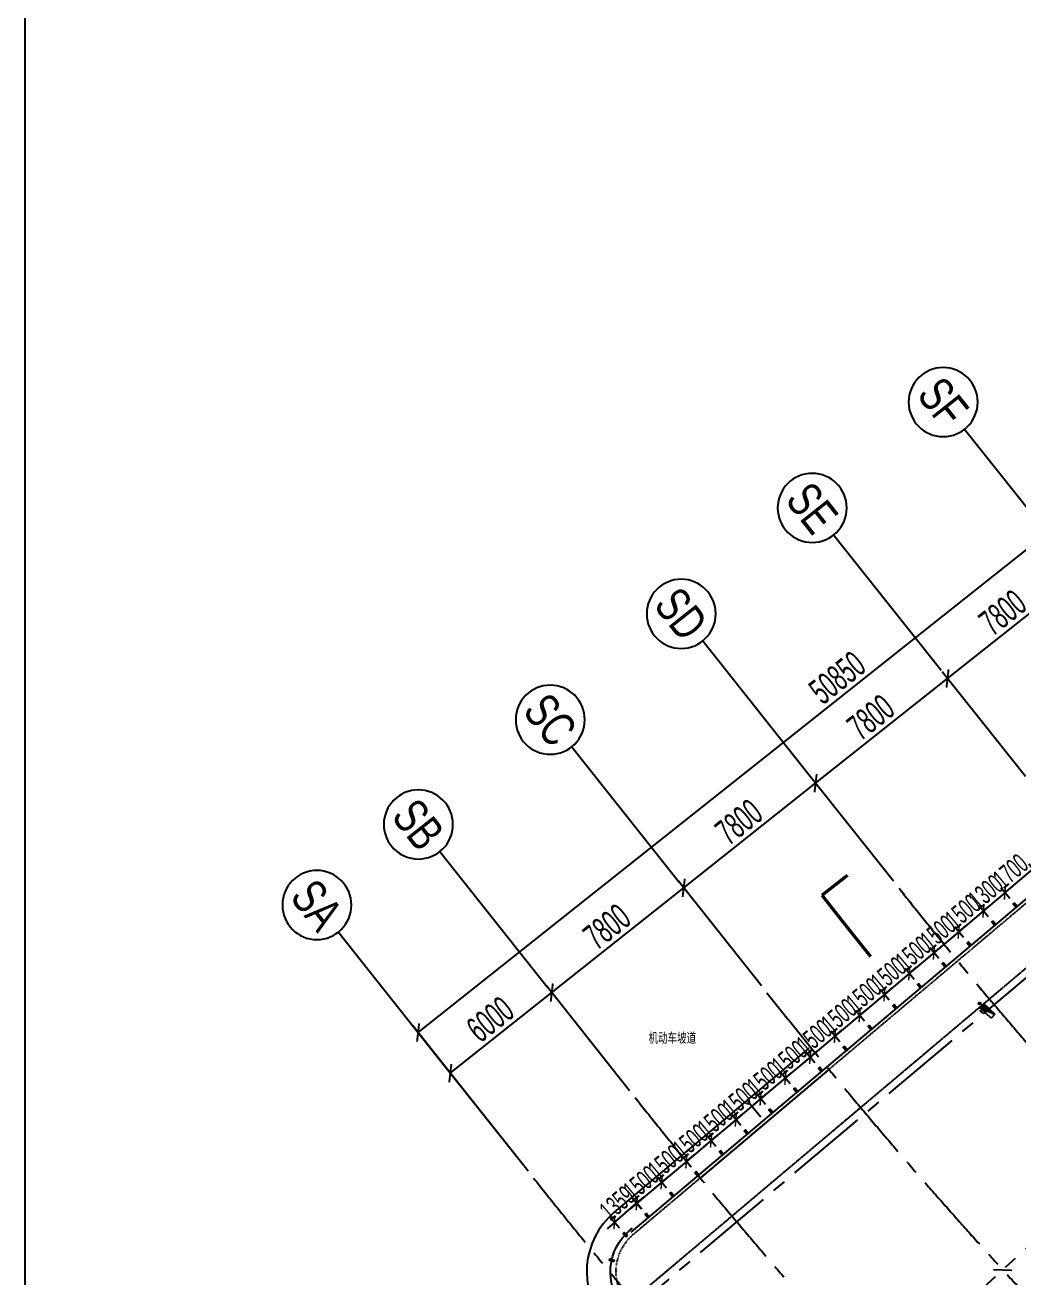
# Model space of a CAD drawing. Extents: x -668578 to 2331563, y -1202445 to 1620273.
# Drawn here: x 95563 to 141596, y 125194 to 183210 of the extents above; entities that cross this region are included whole.
import ezdxf
from ezdxf.enums import TextEntityAlignment as Align

# ---------------------------------------------------------------- set-up
doc = ezdxf.new("R2010")
doc.units = 0
for name, pattern in [('CENTER2', [28.575, 19.05, -3.175, 3.175, -3.175]), ('DASH', [0.35, 0.25, -0.1]), ('DOT2', [0.125, 0, -0.125])]:
    doc.linetypes.add(name, pattern=pattern)
doc.layers.get('0').update_dxf_attribs({"color": 8})
doc.layers.get('Defpoints').update_dxf_attribs({"color": 8})
for name, color, linetype in [('#标注', 8, 'Continuous'), ('#轴线', 8, 'CENTER2'), ('A-AL', 8, 'Continuous'), ('A-DIMS-200', 8, 'Continuous'), ('A-FLOR-OTLN', 8, 'DOT2'), ('A-GLASS', 8, 'Continuous'), ('A-HATH', 8, 'Continuous'), ('A-WIND-FRAM', 8, 'Continuous'), ('C-SHET-SHBD', 8, 'Continuous'), ('dim', 8, 'Continuous'), ('DIM_SYMB', 8, 'Continuous'), ('外轮廓', 8, 'Continuous'), ('建-文字', 8, 'Continuous'), ('建-消防-安全疏散', 8, 'Continuous'), ('水-消防-消火栓', 8, 'Continuous'), ('水-消防-消火栓-标识', 8, 'Continuous')]:
    doc.layers.add(name, color=color, linetype=linetype)
doc.layers.add('Def point', color=8, linetype='Continuous', plot=False)
doc.styles.add('JHZX', font='jrs.shx', dxfattribs={"width": 0.6, "bigfont": 'jhz.shx'})
doc.styles.add('XD2008', font='xd-hzs.shx', dxfattribs={"width": 0.7, "bigfont": 'xd-hztxt.shx'})
doc.dimstyles.new('JZBZ-300', dxfattribs={"dimscale": 300, "dimtxt": 3, "dimasz": 1.5, "dimexe": 1, "dimexo": 1, "dimgap": 0.5, "dimtad": 1, "dimdec": 0, "dimdsep": 46, "dimtxsty": 'JHZX', "dimblk1": 'ARCHTICK', "dimblk2": 'ARCHTICK', "dimsah": 1, "dimcen": 0, "dimclrd": 1, "dimclre": 1, "dimclrt": 2, "dimazin": 2, "dimtfac": 1, "dimtdec": 0, "dimtix": 1, "dimtmove": 0, "dimatfit": 3, "dimfxl": 0, "dimtolj": 1, "dimlwd": -1, "dimlwe": -1, "dimarcsym": 0})
doc.dimstyles.new('JZBZ-400', dxfattribs={"dimscale": 400, "dimtxt": 3, "dimasz": 1.5, "dimexe": 1, "dimexo": 1, "dimgap": 0.5, "dimtad": 1, "dimdec": 0, "dimdsep": 46, "dimtxsty": 'JHZX', "dimblk1": 'ARCHTICK', "dimblk2": 'ARCHTICK', "dimsah": 1, "dimcen": 0, "dimclrd": 1, "dimclre": 1, "dimclrt": 2, "dimazin": 2, "dimtfac": 1, "dimtdec": 0, "dimtix": 1, "dimtmove": 0, "dimatfit": 3, "dimfxl": 0, "dimtolj": 1, "dimlwd": -1, "dimlwe": -1, "dimarcsym": 0})

# ---------------------------------------------------------------- blocks, each defined once
blk = doc.blocks.new('_ARCHTICK')
at = {"color": 0, "linetype": 'ByBlock', "const_width": 0.15}
blk.add_lwpolyline([(-0.5, -0.5), (0.5, 0.5)], dxfattribs=at)
blk = doc.blocks.new('*D2967')
at = {"layer": '#标注', "ltscale": 300, "transparency": 16777216}
for p, q in [((-10182, 12646), (29648, 44259)), ((34745, 37836), (29399, 44572)), ((-5084, 6223), (-10430, 12960))]:
    blk.add_line(p, q, dxfattribs=at)
at = {"layer": 'Defpoints', "color": 0, "ltscale": 300, "transparency": 16777216}
for p in [(29648, 44259), (34994, 37523), (-4835, 5910)]:
    blk.add_point(p, dxfattribs=at)
at = {"layer": '#标注', "ltscale": 300, "transparency": 16777216, "xscale": 600, "yscale": 600, "zscale": 600}
for p, rotation in [((29648, 44259), 38.4388923763239), ((-10182, 12646), 218.4388923763239)]:
    blk.add_blockref('_ARCHTICK', p, dxfattribs=dict(at, rotation=rotation))
at = {"layer": '#标注', "ltscale": 300, "transparency": 16777216, "insert": (9236, 29079), "char_height": 1200, "attachment_point": 5, "rotation": 38.43889, "style": 'JHZX'}
blk.add_mtext('\\A1;50850', dxfattribs=at)
blk = doc.blocks.new('*D2968')
at = {"layer": '#标注', "ltscale": 300, "transparency": 16777216}
for p, q in [((-384, 9954), (-4239, 14810)), ((-8690, 10766), (-3990, 14497)), ((-5084, 6223), (-8938, 11080))]:
    blk.add_line(p, q, dxfattribs=at)
at = {"layer": 'Defpoints', "color": 0, "ltscale": 300, "transparency": 16777216}
for p in [(-3990, 14497), (-136, 9640), (-4835, 5910)]:
    blk.add_point(p, dxfattribs=at)
at = {"layer": '#标注', "ltscale": 300, "transparency": 16777216, "xscale": 600, "yscale": 600, "zscale": 600}
for p, rotation in [((-3990, 14497), 38.43889237632348), ((-8690, 10766), 218.4388923763235)]:
    blk.add_blockref('_ARCHTICK', p, dxfattribs=dict(at, rotation=rotation))
at = {"layer": '#标注', "ltscale": 300, "transparency": 16777216, "insert": (-6837, 13258), "char_height": 1200, "attachment_point": 5, "rotation": 38.43889, "style": 'JHZX'}
blk.add_mtext('\\A1;6000', dxfattribs=at)
blk = doc.blocks.new('*D2969')
at = {"layer": '#标注', "ltscale": 300, "transparency": 16777216}
for p, q in [((-3990, 14497), (2119, 19346)), ((5725, 14803), (1871, 19659)), ((-384, 9954), (-4239, 14810))]:
    blk.add_line(p, q, dxfattribs=at)
at = {"layer": 'Defpoints', "color": 0, "ltscale": 300, "transparency": 16777216}
for p in [(2119, 19346), (5974, 14489), (-136, 9640)]:
    blk.add_point(p, dxfattribs=at)
at = {"layer": '#标注', "ltscale": 300, "transparency": 16777216, "xscale": 600, "yscale": 600, "zscale": 600}
for p, rotation in [((2119, 19346), 38.43889237632329), ((-3990, 14497), 218.4388923763233)]:
    blk.add_blockref('_ARCHTICK', p, dxfattribs=dict(at, rotation=rotation))
at = {"layer": '#标注', "ltscale": 300, "transparency": 16777216, "insert": (-1433, 17548), "char_height": 1200, "attachment_point": 5, "rotation": 38.43889, "style": 'JHZX'}
blk.add_mtext('\\A1;7800', dxfattribs=at)
blk = doc.blocks.new('*D2970')
at = {"layer": '#标注', "ltscale": 300, "transparency": 16777216}
for p, q in [((11835, 19652), (7980, 24508)), ((2119, 19346), (8229, 24195)), ((5725, 14803), (1871, 19659))]:
    blk.add_line(p, q, dxfattribs=at)
at = {"layer": 'Defpoints', "color": 0, "ltscale": 300, "transparency": 16777216}
for p in [(8229, 24195), (12083, 19338), (5974, 14489)]:
    blk.add_point(p, dxfattribs=at)
at = {"layer": '#标注', "ltscale": 300, "transparency": 16777216, "xscale": 600, "yscale": 600, "zscale": 600}
for p, rotation in [((8229, 24195), 38.43889237632435), ((2119, 19346), 218.4388923763243)]:
    blk.add_blockref('_ARCHTICK', p, dxfattribs=dict(at, rotation=rotation))
at = {"layer": '#标注', "ltscale": 300, "transparency": 16777216, "insert": (4677, 22397), "char_height": 1200, "attachment_point": 5, "rotation": 38.43889, "style": 'JHZX'}
blk.add_mtext('\\A1;7800', dxfattribs=at)
blk = doc.blocks.new('*D2971')
at = {"layer": '#标注', "ltscale": 300, "transparency": 16777216}
for p, q in [((8229, 24195), (14338, 29044)), ((17944, 24501), (14090, 29357)), ((11835, 19652), (7980, 24508))]:
    blk.add_line(p, q, dxfattribs=at)
at = {"layer": 'Defpoints', "color": 0, "ltscale": 300, "transparency": 16777216}
for p in [(14338, 29044), (18193, 24188), (12083, 19338)]:
    blk.add_point(p, dxfattribs=at)
at = {"layer": '#标注', "ltscale": 300, "transparency": 16777216, "xscale": 600, "yscale": 600, "zscale": 600}
for p, rotation in [((14338, 29044), 38.43889237632325), ((8229, 24195), 218.4388923763233)]:
    blk.add_blockref('_ARCHTICK', p, dxfattribs=dict(at, rotation=rotation))
at = {"layer": '#标注', "ltscale": 300, "transparency": 16777216, "insert": (10786, 27246), "char_height": 1200, "attachment_point": 5, "rotation": 38.43889, "style": 'JHZX'}
blk.add_mtext('\\A1;7800', dxfattribs=at)
blk = doc.blocks.new('*D2972')
at = {"layer": '#标注', "ltscale": 300, "transparency": 16777216}
for p, q in [((14338, 29044), (20448, 33893)), ((24054, 29350), (20199, 34206)), ((17944, 24501), (14090, 29357))]:
    blk.add_line(p, q, dxfattribs=at)
at = {"layer": 'Defpoints', "color": 0, "ltscale": 300, "transparency": 16777216}
for p in [(20448, 33893), (24302, 29037), (18193, 24188)]:
    blk.add_point(p, dxfattribs=at)
at = {"layer": '#标注', "ltscale": 300, "transparency": 16777216, "xscale": 600, "yscale": 600, "zscale": 600}
for p, rotation in [((20448, 33893), 38.43889237632541), ((14338, 29044), 218.4388923763254)]:
    blk.add_blockref('_ARCHTICK', p, dxfattribs=dict(at, rotation=rotation))
at = {"layer": '#标注', "ltscale": 300, "transparency": 16777216, "insert": (16896, 32095), "char_height": 1200, "attachment_point": 5, "rotation": 38.43889, "style": 'JHZX'}
blk.add_mtext('\\A1;7800', dxfattribs=at)
blk = doc.blocks.new('*U2976')
at = {"linetype": 'ByBlock'}
blk.add_line((20, 0), (0, 0), dxfattribs=at)
blk.add_circle((24, 0), 4, dxfattribs=at)
at = {"color": 253, "linetype": 'ByBlock', "style": 'JHZX', "width": 0.75}
blk.add_attdef('AXES', text='', height=4, dxfattribs=at).set_placement((24, 0), align=Align.MIDDLE_CENTER)
blk = doc.blocks.new('*D2500')
at = {"layer": '#标注', "color": 1, "ltscale": 300, "transparency": 16777216}
for p, q in [((140946, 143026), (141290, 143316)), ((140946, 143026), (139952, 142188)), ((141171, 142759), (140753, 143255)), ((139952, 142188), (139608, 141898)), ((140177, 141921), (139759, 142417))]:
    blk.add_line(p, q, dxfattribs=at)
at = {"layer": 'Defpoints', "color": 0, "ltscale": 300, "transparency": 16777216}
for p in [(139952, 142188), (141364, 142530), (140370, 141692)]:
    blk.add_point(p, dxfattribs=at)
at = {"layer": '#标注', "color": 1, "ltscale": 300, "transparency": 16777216, "xscale": 450, "yscale": 450, "zscale": 450}
for p, rotation in [((140946, 143026), 220.1343679976501), ((139952, 142188), 40.13436799765012)]:
    blk.add_blockref('_ARCHTICK', p, dxfattribs=dict(at, rotation=rotation))
at = {"layer": '#标注', "color": 2, "ltscale": 300, "transparency": 16777216, "insert": (140063, 143066), "char_height": 900, "attachment_point": 5, "rotation": 40.13437, "style": 'JHZX'}
blk.add_mtext('\\A1;1300', dxfattribs=at)
blk = doc.blocks.new('*D2501')
at = {"layer": '#标注', "color": 1, "ltscale": 300, "transparency": 16777216}
for p, q in [((139952, 142188), (138805, 141221)), ((140177, 141921), (139759, 142417)), ((139952, 142188), (140296, 142478)), ((138805, 141221), (138461, 140931)), ((139030, 140954), (138612, 141450))]:
    blk.add_line(p, q, dxfattribs=at)
at = {"layer": 'Defpoints', "color": 0, "ltscale": 300, "transparency": 16777216}
for p in [(140370, 141692), (138805, 141221), (139224, 140725)]:
    blk.add_point(p, dxfattribs=at)
at = {"layer": '#标注', "color": 1, "ltscale": 300, "transparency": 16777216, "xscale": 450, "yscale": 450, "zscale": 450}
for p, rotation in [((139952, 142188), 220.1338192815086), ((138805, 141221), 40.13381928150861)]:
    blk.add_blockref('_ARCHTICK', p, dxfattribs=dict(at, rotation=rotation))
at = {"layer": '#标注', "color": 2, "ltscale": 300, "transparency": 16777216, "insert": (138992, 142163), "char_height": 900, "attachment_point": 5, "rotation": 40.13382, "style": 'JHZX'}
blk.add_mtext('\\A1;1500', dxfattribs=at)
blk = doc.blocks.new('*D2502')
at = {"layer": '#标注', "color": 1, "ltscale": 300, "transparency": 16777216}
for p, q in [((138805, 141221), (137659, 140254)), ((139030, 140954), (138612, 141450)), ((138805, 141221), (139150, 141511)), ((137883, 139988), (137465, 140483)), ((137659, 140254), (137315, 139964))]:
    blk.add_line(p, q, dxfattribs=at)
at = {"layer": 'Defpoints', "color": 0, "ltscale": 300, "transparency": 16777216}
for p in [(139224, 140725), (137659, 140254), (138077, 139758)]:
    blk.add_point(p, dxfattribs=at)
at = {"layer": '#标注', "color": 1, "ltscale": 300, "transparency": 16777216, "xscale": 450, "yscale": 450, "zscale": 450}
for p, rotation in [((138805, 141221), 220.133819279939), ((137659, 140254), 40.13381927993895)]:
    blk.add_blockref('_ARCHTICK', p, dxfattribs=dict(at, rotation=rotation))
at = {"layer": '#标注', "color": 2, "ltscale": 300, "transparency": 16777216, "insert": (137845, 141196), "char_height": 900, "attachment_point": 5, "rotation": 40.13382, "style": 'JHZX'}
blk.add_mtext('\\A1;1500', dxfattribs=at)
blk = doc.blocks.new('*D2503')
at = {"layer": '#标注', "color": 1, "ltscale": 300, "transparency": 16777216}
for p, q in [((137883, 139988), (137465, 140483)), ((137659, 140254), (138003, 140544)), ((137659, 140254), (136512, 139287)), ((136512, 139287), (136168, 138997)), ((136737, 139021), (136318, 139517))]:
    blk.add_line(p, q, dxfattribs=at)
at = {"layer": 'Defpoints', "color": 0, "ltscale": 300, "transparency": 16777216}
for p in [(136512, 139287), (138077, 139758), (136930, 138791)]:
    blk.add_point(p, dxfattribs=at)
at = {"layer": '#标注', "color": 1, "ltscale": 300, "transparency": 16777216, "xscale": 450, "yscale": 450, "zscale": 450}
for p, rotation in [((137659, 140254), 220.1338192815096), ((136512, 139287), 40.13381928150958)]:
    blk.add_blockref('_ARCHTICK', p, dxfattribs=dict(at, rotation=rotation))
at = {"layer": '#标注', "color": 2, "ltscale": 300, "transparency": 16777216, "insert": (136699, 140229), "char_height": 900, "attachment_point": 5, "rotation": 40.13382, "style": 'JHZX'}
blk.add_mtext('\\A1;1500', dxfattribs=at)
blk = doc.blocks.new('*D2504')
at = {"layer": '#标注', "color": 1, "ltscale": 300, "transparency": 16777216}
for p, q in [((136512, 139287), (135365, 138320)), ((136737, 139021), (136318, 139517)), ((136512, 139287), (136856, 139577)), ((135365, 138320), (135021, 138030)), ((135590, 138054), (135172, 138550))]:
    blk.add_line(p, q, dxfattribs=at)
at = {"layer": 'Defpoints', "color": 0, "ltscale": 300, "transparency": 16777216}
for p in [(136930, 138791), (135365, 138320), (135783, 137824)]:
    blk.add_point(p, dxfattribs=at)
at = {"layer": '#标注', "color": 1, "ltscale": 300, "transparency": 16777216, "xscale": 450, "yscale": 450, "zscale": 450}
for p, rotation in [((136512, 139287), 220.1338192815092), ((135365, 138320), 40.13381928150918)]:
    blk.add_blockref('_ARCHTICK', p, dxfattribs=dict(at, rotation=rotation))
at = {"layer": '#标注', "color": 2, "ltscale": 300, "transparency": 16777216, "insert": (135552, 139263), "char_height": 900, "attachment_point": 5, "rotation": 40.13382, "style": 'JHZX'}
blk.add_mtext('\\A1;1500', dxfattribs=at)
blk = doc.blocks.new('*D2505')
at = {"layer": '#标注', "color": 1, "ltscale": 300, "transparency": 16777216}
for p, q in [((135365, 138320), (134218, 137354)), ((135590, 138054), (135172, 138550)), ((135365, 138320), (135709, 138610)), ((134443, 137087), (134025, 137583)), ((134218, 137354), (133874, 137063))]:
    blk.add_line(p, q, dxfattribs=at)
at = {"layer": 'Defpoints', "color": 0, "ltscale": 300, "transparency": 16777216}
for p in [(135783, 137824), (134218, 137354), (134636, 136858)]:
    blk.add_point(p, dxfattribs=at)
at = {"layer": '#标注', "color": 1, "ltscale": 300, "transparency": 16777216, "xscale": 450, "yscale": 450, "zscale": 450}
for p, rotation in [((135365, 138320), 220.1338192798222), ((134218, 137354), 40.13381927982221)]:
    blk.add_blockref('_ARCHTICK', p, dxfattribs=dict(at, rotation=rotation))
at = {"layer": '#标注', "color": 2, "ltscale": 300, "transparency": 16777216, "insert": (134405, 138296), "char_height": 900, "attachment_point": 5, "rotation": 40.13382, "style": 'JHZX'}
blk.add_mtext('\\A1;1500', dxfattribs=at)
blk = doc.blocks.new('*D2506')
at = {"layer": '#标注', "color": 1, "ltscale": 300, "transparency": 16777216}
for p, q in [((134443, 137087), (134025, 137583)), ((134218, 137354), (134562, 137644)), ((134218, 137354), (133071, 136387)), ((133071, 136387), (132727, 136097)), ((133296, 136120), (132878, 136616))]:
    blk.add_line(p, q, dxfattribs=at)
at = {"layer": 'Defpoints', "color": 0, "ltscale": 300, "transparency": 16777216}
for p in [(133071, 136387), (134636, 136858), (133490, 135891)]:
    blk.add_point(p, dxfattribs=at)
at = {"layer": '#标注', "color": 1, "ltscale": 300, "transparency": 16777216, "xscale": 450, "yscale": 450, "zscale": 450}
for p, rotation in [((134218, 137354), 220.1338192815092), ((133071, 136387), 40.13381928150918)]:
    blk.add_blockref('_ARCHTICK', p, dxfattribs=dict(at, rotation=rotation))
at = {"layer": '#标注', "color": 2, "ltscale": 300, "transparency": 16777216, "insert": (133258, 137329), "char_height": 900, "attachment_point": 5, "rotation": 40.13382, "style": 'JHZX'}
blk.add_mtext('\\A1;1500', dxfattribs=at)
blk = doc.blocks.new('*D2507')
at = {"layer": '#标注', "color": 1, "ltscale": 300, "transparency": 16777216}
for p, q in [((133071, 136387), (131925, 135420)), ((133296, 136120), (132878, 136616)), ((133071, 136387), (133415, 136677)), ((131925, 135420), (131581, 135130)), ((132149, 135153), (131731, 135649))]:
    blk.add_line(p, q, dxfattribs=at)
at = {"layer": 'Defpoints', "color": 0, "ltscale": 300, "transparency": 16777216}
for p in [(133490, 135891), (131925, 135420), (132343, 134924)]:
    blk.add_point(p, dxfattribs=at)
at = {"layer": '#标注', "color": 1, "ltscale": 300, "transparency": 16777216, "xscale": 450, "yscale": 450, "zscale": 450}
for p, rotation in [((133071, 136387), 220.1338192815089), ((131925, 135420), 40.13381928150892)]:
    blk.add_blockref('_ARCHTICK', p, dxfattribs=dict(at, rotation=rotation))
at = {"layer": '#标注', "color": 2, "ltscale": 300, "transparency": 16777216, "insert": (132111, 136362), "char_height": 900, "attachment_point": 5, "rotation": 40.13382, "style": 'JHZX'}
blk.add_mtext('\\A1;1500', dxfattribs=at)
blk = doc.blocks.new('*D2508')
at = {"layer": '#标注', "color": 1, "ltscale": 300, "transparency": 16777216}
for p, q in [((131925, 135420), (130778, 134453)), ((132149, 135153), (131731, 135649)), ((131925, 135420), (132269, 135710)), ((131003, 134186), (130584, 134682)), ((130778, 134453), (130434, 134163))]:
    blk.add_line(p, q, dxfattribs=at)
at = {"layer": 'Defpoints', "color": 0, "ltscale": 300, "transparency": 16777216}
for p in [(132343, 134924), (130778, 134453), (131196, 133957)]:
    blk.add_point(p, dxfattribs=at)
at = {"layer": '#标注', "color": 1, "ltscale": 300, "transparency": 16777216, "xscale": 450, "yscale": 450, "zscale": 450}
for p, rotation in [((131925, 135420), 220.1338192798233), ((130778, 134453), 40.13381927982333)]:
    blk.add_blockref('_ARCHTICK', p, dxfattribs=dict(at, rotation=rotation))
at = {"layer": '#标注', "color": 2, "ltscale": 300, "transparency": 16777216, "insert": (130964, 135395), "char_height": 900, "attachment_point": 5, "rotation": 40.13382, "style": 'JHZX'}
blk.add_mtext('\\A1;1500', dxfattribs=at)
blk = doc.blocks.new('*D2509')
at = {"layer": '#标注', "color": 1, "ltscale": 300, "transparency": 16777216}
for p, q in [((131003, 134186), (130584, 134682)), ((130778, 134453), (131122, 134743)), ((130778, 134453), (129631, 133486)), ((129631, 133486), (129287, 133196)), ((129856, 133220), (129438, 133715))]:
    blk.add_line(p, q, dxfattribs=at)
at = {"layer": 'Defpoints', "color": 0, "ltscale": 300, "transparency": 16777216}
for p in [(129631, 133486), (131196, 133957), (130049, 132990)]:
    blk.add_point(p, dxfattribs=at)
at = {"layer": '#标注', "color": 1, "ltscale": 300, "transparency": 16777216, "xscale": 450, "yscale": 450, "zscale": 450}
for p, rotation in [((130778, 134453), 220.1338192815056), ((129631, 133486), 40.13381928150566)]:
    blk.add_blockref('_ARCHTICK', p, dxfattribs=dict(at, rotation=rotation))
at = {"layer": '#标注', "color": 2, "ltscale": 300, "transparency": 16777216, "insert": (129818, 134428), "char_height": 900, "attachment_point": 5, "rotation": 40.13382, "style": 'JHZX'}
blk.add_mtext('\\A1;1500', dxfattribs=at)
blk = doc.blocks.new('*D2510')
at = {"layer": '#标注', "color": 1, "ltscale": 300, "transparency": 16777216}
for p, q in [((129631, 133486), (128484, 132519)), ((129856, 133220), (129438, 133715)), ((129631, 133486), (129975, 133776)), ((128484, 132519), (128140, 132229)), ((128709, 132253), (128291, 132749))]:
    blk.add_line(p, q, dxfattribs=at)
at = {"layer": 'Defpoints', "color": 0, "ltscale": 300, "transparency": 16777216}
for p in [(130049, 132990), (128484, 132519), (128902, 132023)]:
    blk.add_point(p, dxfattribs=at)
at = {"layer": '#标注', "color": 1, "ltscale": 300, "transparency": 16777216, "xscale": 450, "yscale": 450, "zscale": 450}
for p, rotation in [((129631, 133486), 220.1338192815058), ((128484, 132519), 40.13381928150582)]:
    blk.add_blockref('_ARCHTICK', p, dxfattribs=dict(at, rotation=rotation))
at = {"layer": '#标注', "color": 2, "ltscale": 300, "transparency": 16777216, "insert": (128671, 133461), "char_height": 900, "attachment_point": 5, "rotation": 40.13382, "style": 'JHZX'}
blk.add_mtext('\\A1;1500', dxfattribs=at)
blk = doc.blocks.new('*D2511')
at = {"layer": '#标注', "color": 1, "ltscale": 300, "transparency": 16777216}
for p, q in [((128484, 132519), (127337, 131552)), ((128709, 132253), (128291, 132749)), ((128484, 132519), (128828, 132809)), ((127562, 131286), (127144, 131782)), ((127337, 131552), (126993, 131262))]:
    blk.add_line(p, q, dxfattribs=at)
at = {"layer": 'Defpoints', "color": 0, "ltscale": 300, "transparency": 16777216}
for p in [(128902, 132023), (127337, 131552), (127755, 131056)]:
    blk.add_point(p, dxfattribs=at)
at = {"layer": '#标注', "color": 1, "ltscale": 300, "transparency": 16777216, "xscale": 450, "yscale": 450, "zscale": 450}
for p, rotation in [((128484, 132519), 220.1338192803635), ((127337, 131552), 40.13381928036346)]:
    blk.add_blockref('_ARCHTICK', p, dxfattribs=dict(at, rotation=rotation))
at = {"layer": '#标注', "color": 2, "ltscale": 300, "transparency": 16777216, "insert": (127524, 132495), "char_height": 900, "attachment_point": 5, "rotation": 40.13382, "style": 'JHZX'}
blk.add_mtext('\\A1;1500', dxfattribs=at)
blk = doc.blocks.new('*D2512')
at = {"layer": '#标注', "color": 1, "ltscale": 300, "transparency": 16777216}
for p, q in [((127562, 131286), (127144, 131782)), ((127337, 131552), (127681, 131842)), ((127337, 131552), (126191, 130585)), ((126191, 130585), (125847, 130295)), ((126415, 130319), (125997, 130815))]:
    blk.add_line(p, q, dxfattribs=at)
at = {"layer": 'Defpoints', "color": 0, "ltscale": 300, "transparency": 16777216}
for p in [(126191, 130585), (127755, 131056), (126609, 130090)]:
    blk.add_point(p, dxfattribs=at)
at = {"layer": '#标注', "color": 1, "ltscale": 300, "transparency": 16777216, "xscale": 450, "yscale": 450, "zscale": 450}
for p, rotation in [((127337, 131552), 220.1338192815056), ((126191, 130585), 40.13381928150566)]:
    blk.add_blockref('_ARCHTICK', p, dxfattribs=dict(at, rotation=rotation))
at = {"layer": '#标注', "color": 2, "ltscale": 300, "transparency": 16777216, "insert": (126377, 131528), "char_height": 900, "attachment_point": 5, "rotation": 40.13382, "style": 'JHZX'}
blk.add_mtext('\\A1;1500', dxfattribs=at)
blk = doc.blocks.new('*D2513')
at = {"layer": '#标注', "color": 1, "ltscale": 300, "transparency": 16777216}
for p, q in [((126191, 130585), (125044, 129619)), ((126415, 130319), (125997, 130815)), ((126191, 130585), (126535, 130876)), ((125044, 129619), (124700, 129329)), ((125268, 129352), (124850, 129848))]:
    blk.add_line(p, q, dxfattribs=at)
at = {"layer": 'Defpoints', "color": 0, "ltscale": 300, "transparency": 16777216}
for p in [(126609, 130090), (125044, 129619), (125462, 129123)]:
    blk.add_point(p, dxfattribs=at)
at = {"layer": '#标注', "color": 1, "ltscale": 300, "transparency": 16777216, "xscale": 450, "yscale": 450, "zscale": 450}
for p, rotation in [((126191, 130585), 220.1338192809729), ((125044, 129619), 40.13381928097291)]:
    blk.add_blockref('_ARCHTICK', p, dxfattribs=dict(at, rotation=rotation))
at = {"layer": '#标注', "color": 2, "ltscale": 300, "transparency": 16777216, "insert": (125230, 130561), "char_height": 900, "attachment_point": 5, "rotation": 40.13382, "style": 'JHZX'}
blk.add_mtext('\\A1;1500', dxfattribs=at)
blk = doc.blocks.new('*D2514')
at = {"layer": '#标注', "color": 1, "ltscale": 300, "transparency": 16777216}
for p, q in [((125044, 129619), (123897, 128652)), ((125268, 129352), (124850, 129848)), ((125044, 129619), (125388, 129909)), ((124122, 128385), (123704, 128881)), ((123897, 128652), (123553, 128362))]:
    blk.add_line(p, q, dxfattribs=at)
at = {"layer": 'Defpoints', "color": 0, "ltscale": 300, "transparency": 16777216}
for p in [(125462, 129123), (123897, 128652), (124315, 128156)]:
    blk.add_point(p, dxfattribs=at)
at = {"layer": '#标注', "color": 1, "ltscale": 300, "transparency": 16777216, "xscale": 450, "yscale": 450, "zscale": 450}
for p, rotation in [((125044, 129619), 220.1338192822005), ((123897, 128652), 40.13381928220055)]:
    blk.add_blockref('_ARCHTICK', p, dxfattribs=dict(at, rotation=rotation))
at = {"layer": '#标注', "color": 2, "ltscale": 300, "transparency": 16777216, "insert": (124084, 129594), "char_height": 900, "attachment_point": 5, "rotation": 40.13382, "style": 'JHZX'}
blk.add_mtext('\\A1;1500', dxfattribs=at)
blk = doc.blocks.new('*D2515')
at = {"layer": '#标注', "color": 1, "ltscale": 300, "transparency": 16777216}
for p, q in [((124119, 128383), (123693, 128876)), ((123889, 128649), (124230, 128943)), ((122861, 127760), (123889, 128649)), ((122861, 127760), (122520, 127466)), ((123091, 127494), (122665, 127987))]:
    blk.add_line(p, q, dxfattribs=at)
at = {"layer": 'Defpoints', "color": 0, "ltscale": 300, "transparency": 16777216}
for p in [(123889, 128649), (124315, 128156), (123287, 127267)]:
    blk.add_point(p, dxfattribs=at)
at = {"layer": '#标注', "color": 1, "ltscale": 300, "transparency": 16777216, "xscale": 450, "yscale": 450, "zscale": 450}
for p, rotation in [((123889, 128649), 220.8302054909226), ((122861, 127760), 40.83020549092253)]:
    blk.add_blockref('_ARCHTICK', p, dxfattribs=dict(at, rotation=rotation))
at = {"layer": '#标注', "color": 2, "ltscale": 300, "transparency": 16777216, "insert": (122983, 128658), "char_height": 900, "attachment_point": 5, "rotation": 40.83021, "style": 'JHZX'}
blk.add_mtext('\\A1;1359', dxfattribs=at)
blk = doc.blocks.new('*D2468')
at = {"layer": '#标注', "color": 1, "ltscale": 300, "transparency": 16777216}
for p, q in [((140946, 143026), (142246, 144122)), ((142471, 143855), (142053, 144351)), ((141171, 142759), (140753, 143255))]:
    blk.add_line(p, q, dxfattribs=at)
at = {"layer": 'Defpoints', "color": 0, "ltscale": 300, "transparency": 16777216}
for p in [(142246, 144122), (142664, 143626), (141364, 142530)]:
    blk.add_point(p, dxfattribs=at)
at = {"layer": '#标注', "color": 1, "ltscale": 300, "transparency": 16777216, "xscale": 450, "yscale": 450, "zscale": 450}
for p, rotation in [((142246, 144122), 40.13436799765014), ((140946, 143026), 220.1343679976501)]:
    blk.add_blockref('_ARCHTICK', p, dxfattribs=dict(at, rotation=rotation))
at = {"layer": '#标注', "color": 2, "ltscale": 300, "transparency": 16777216, "insert": (141209, 144032), "char_height": 900, "attachment_point": 5, "rotation": 40.13437, "style": 'JHZX'}
blk.add_mtext('\\A1;1700', dxfattribs=at)
blk = doc.blocks.new('A3文本框')
at = {"layer": 'Defpoints', "ltscale": 500}
blk.add_lwpolyline([(10, -10), (-420, -10), (-420, 297), (10, 297)], close=True, dxfattribs=at)
at = {"layer": 'C-SHET-SHBD', "style": 'XD2008', "width": 0.7}
for tag, height, p in [('子项名称', 4.5, (-37.489, 35.412)), ('图名', 4.5, (-37.489, 24.269)), ('比例', 3, (-56.3, 8.255)), ('MQJD-01', 3, (-13.245, 2.272))]:
    blk.add_attdef(tag, text='', height=height, dxfattribs=at).set_placement(p, align=Align.CENTER)
blk = doc.blocks.new('幕墙分隔')
for p, q in [((-40, -100), (40, 100)), ((0, 100), (0, -100))]:
    blk.add_line(p, q)
blk.add_lwpolyline([(-40, 100), (40, 100), (40, -100), (-40, -100)], close=True)
blk = doc.blocks.new('消火栓箱-111')
blk.add_hatch(color=256).paths.add_polyline_path([(-200, -54), (-200, -60, -0.414214), (-110, -150, -1), (-290, -150, -0.414214), (-200, -60), (-200, -54), (-350, 0), (-350, -250), (350, -250)])
for p, q in [((350, 0), (-350, 0)), ((-350, 0), (350, -250)), ((-350, 0), (-350, -250)), ((-300, 100), (-100, 100)), ((-200, -60), (-200, 100)), ((350, -250), (350, 0)), ((-350, -250), (350, -250))]:
    blk.add_line(p, q)
blk.add_circle((-200, -150), 90)
blk.add_point((-200, -150))
at = {"layer": '水-消防-消火栓'}
blk.add_arc((-350, 0), 700, 359.96874, 0.00002, dxfattribs=at)
blk = doc.blocks.new('立管-R75-1')
at = {"linetype": 'Continuous'}
blk.add_circle((0, 0), 75, dxfattribs=at)
blk.add_point((0, 0), dxfattribs=at)
blk = doc.blocks.new('DSGDFG')
at = {"layer": '#轴线', "ltscale": 200}
for p, q in [((-1467, -1223.5), (52211.6, 44032.2)), ((5300.7, -8926), (57146, 38408.6))]:
    blk.add_line(p, q, dxfattribs=at)
for radius in [236200, 244000, 251800, 257800]:
    blk.add_arc((197092.2, 166179.2), radius, 218.438892, 265.140584, dxfattribs=at)
at = {"layer": '#标注'}
ref = blk.add_blockref('*U2976', (20105, 34323.6), dxfattribs=dict(at, xscale=-400, yscale=400, rotation=308.4388857012392))
ref.add_attrib('AXES', 'SF', dxfattribs={"layer": '0', "color": 253, "linetype": 'ByBlock', "height": 1600, "rotation": 308.438886, "style": 'JHZX', "width": 0.75}).set_placement((14136.9, 41843), align=Align.MIDDLE_CENTER)
ref = blk.add_blockref('*U2976', (14039.2, 29420), dxfattribs=dict(at, xscale=-400, yscale=400, rotation=308.4388857012392))
ref.add_attrib('AXES', 'SE', dxfattribs={"layer": '0', "color": 253, "linetype": 'ByBlock', "height": 1600, "rotation": 308.438886, "style": 'JHZX', "width": 0.75}).set_placement((8071.1, 36939.4), align=Align.MIDDLE_CENTER)
ref = blk.add_blockref('*U2976', (7973.3, 24516.4), dxfattribs=dict(at, xscale=-400, yscale=400, rotation=308.4388857012392))
ref.add_attrib('AXES', 'SD', dxfattribs={"layer": '0', "color": 253, "linetype": 'ByBlock', "height": 1600, "rotation": 308.438886, "style": 'JHZX', "width": 0.75}).set_placement((2005.2, 32035.8), align=Align.MIDDLE_CENTER)
ref = blk.add_blockref('*U2976', (1907.4, 19612.8), dxfattribs=dict(at, xscale=-400, yscale=400, rotation=308.4388857012392))
ref.add_attrib('AXES', 'SC', dxfattribs={"layer": '0', "color": 253, "linetype": 'ByBlock', "height": 1600, "rotation": 308.438886, "style": 'JHZX', "width": 0.75}).set_placement((-4060.7, 27132.2), align=Align.MIDDLE_CENTER)
ref = blk.add_blockref('*U2976', (-4202.1, 14763.7), dxfattribs=dict(at, xscale=-400, yscale=400, rotation=308.4388857012392))
ref.add_attrib('AXES', 'SB', dxfattribs={"layer": '0', "color": 253, "linetype": 'ByBlock', "height": 1600, "rotation": 308.438886, "style": 'JHZX', "width": 0.75}).set_placement((-10170.2, 22283.1), align=Align.MIDDLE_CENTER)
ref = blk.add_blockref('*U2976', (-8901.7, 11033.6), dxfattribs=dict(at, xscale=-400, yscale=400, rotation=308.4388857012392))
ref.add_attrib('AXES', 'SA', dxfattribs={"layer": '0', "color": 253, "linetype": 'ByBlock', "height": 1600, "rotation": 308.438886, "style": 'JHZX', "width": 0.75}).set_placement((-14869.8, 18553), align=Align.MIDDLE_CENTER)
at = {"layer": '#标注', "ltscale": 300}
for p1, p2, distance, picture, middle in [((-4835.3, 5910.2), (34994.1, 37522.6), 8600, '*D2967', (9235.6, 29079.1)), ((18192.9, 24187.6), (24302.4, 29036.7), 6200, '*D2972', (16895.9, 32095)), ((12083.4, 19338.5), (18192.9, 24187.6), 6200, '*D2971', (10786.4, 27245.9)), ((5973.9, 14489.4), (12083.4, 19338.5), 6200, '*D2970', (4676.9, 22396.8)), ((-135.6, 9640.3), (5973.9, 14489.4), 6200, '*D2969', (-1432.6, 17547.7)), ((-4835.3, 5910.2), (-135.6, 9640.3), 6200, '*D2968', (-6837.2, 13258.1))]:
    dim = blk.add_aligned_dim(p1=p1, p2=p2, distance=distance, dimstyle='JZBZ-400', override={"dimclrd": 256, "dimclre": 256, "dimclrt": 256}, dxfattribs=at)
    dim.commit()
    dim.dimension.update_dxf_attribs({"geometry": picture, "text_midpoint": middle})
blk = doc.blocks.new('HJGHJ')
at = {"layer": '#标注', "ltscale": 300}
dim = blk.add_linear_dim(base=(142245.9, 144121.6), p1=(141364.3, 142529.9), p2=(142664.1, 143625.7), angle=40.134368, dimstyle='JZBZ-300', override={"dimtmove": 1}, dxfattribs=at)
dim.commit()
dim.dimension.update_dxf_attribs({"geometry": '*D2468', "text_midpoint": (141209.3, 144032.5)})
for p1, p2, distance, picture, middle in [((141364.3, 142529.9), (140370.4, 141691.9), -648.6, '*D2500', (140062.5, 143065.6)), ((140370.4, 141691.9), (139223.6, 140725.1), -648.6, '*D2501', (138992.1, 142163.1)), ((139223.6, 140725.1), (138076.8, 139758.2), -648.6, '*D2502', (137845.3, 141196.3)), ((138076.8, 139758.2), (136930, 138791.3), -648.6, '*D2503', (136698.5, 140229.4)), ((136930, 138791.3), (135783.1, 137824.5), -648.6, '*D2504', (135551.7, 139262.5)), ((135783.1, 137824.5), (134636.3, 136857.6), -648.6, '*D2505', (134404.9, 138295.7)), ((134636.3, 136857.6), (133489.5, 135890.7), -648.6, '*D2506', (133258.1, 137328.8)), ((133489.5, 135890.7), (132342.7, 134923.9), -648.6, '*D2507', (132111.3, 136362)), ((132342.7, 134923.9), (131195.9, 133957), -648.6, '*D2508', (130964.5, 135395.1)), ((131195.9, 133957), (130049.1, 132990.2), -648.6, '*D2509', (129817.6, 134428.2)), ((130049.1, 132990.2), (128902.3, 132023.3), -648.6, '*D2510', (128670.8, 133461.4)), ((128902.3, 132023.3), (127755.5, 131056.4), -648.6, '*D2511', (127524, 132494.5)), ((127755.5, 131056.4), (126608.6, 130089.6), -648.6, '*D2512', (126377.2, 131527.6)), ((126608.6, 130089.6), (125461.8, 129122.7), -648.6, '*D2513', (125230.4, 130560.8)), ((125461.8, 129122.7), (124315, 128155.8), -648.6, '*D2514', (124083.6, 129593.9)), ((123286.7, 127267.2), (124315, 128155.8), 651.3, '*D2515', (122982.7, 128658.4))]:
    dim = blk.add_aligned_dim(p1=p1, p2=p2, distance=distance, dimstyle='JZBZ-300', dxfattribs=at)
    dim.commit()
    dim.dimension.update_dxf_attribs({"geometry": picture, "text_midpoint": middle})

msp = doc.modelspace()

# ---------------------------------------------------------------- linework, layer by layer
at = {"layer": 'A-AL'}
msp.add_lwpolyline([(123521.9, 123563.2), (123261.8, 123872.2, -0.4142136), (123564.2, 127392), (123691.2, 127499.1)], format="xyb", dxfattribs=at)
msp.add_point((122816.1, 126309.1), dxfattribs=at)
at = {"layer": 'A-DIMS-200'}
msp.add_line((123628.7, 127315.6), (143634.7, 144182.4), dxfattribs=at)
at = {"layer": 'A-FLOR-OTLN'}
for points in [[(144723.5, 144904.2), (123725.4, 127200.9, 0.4137557), (123453.2, 124033.1, 0.040572), (152862.8, 94304.4, 0.040572)], [(144723.5, 144904.2), (123725.4, 127200.9, 0.4137557), (123453.2, 124033.1, 0.1896725), (289602.9, 33911, 0.4147861), (292110.8, 35874.5), (301329.9, 112232.2, 0.3799313), (283898, 137386.1, 0.2364517)]]:
    msp.add_lwpolyline(points, format="xyb", dxfattribs=at)
at = {"layer": 'A-GLASS'}
for p, q in [((131868.2, 135831.7), (126132.1, 130995.7)), ((129000.1, 133413.7), (129644.7, 132649.2))]:
    msp.add_line(p, q, dxfattribs=at)
at = {"layer": 'A-HATH'}
msp.add_lwpolyline([(126259.7, 131103.3), (122855.2, 128233, 0.4137648), (122419.7, 123164.5, 0.0300602), (143869.7, 100551.2, 0.030012)], format="xyb", dxfattribs=at)
at = {"layer": 'A-WIND-FRAM'}
for p, q in [((126673.1, 130013.1), (126737.6, 129936.7)), ((125526.3, 129046.2), (125590.8, 128969.8))]:
    msp.add_line(p, q, dxfattribs=at)
for p in [(123359.3, 127198.5), (122734.9, 126021.9)]:
    msp.add_point(p, dxfattribs=at)
at = {"layer": 'Def point'}
msp.add_line((140422.7, 125591.2), (141270.4, 125552.6), dxfattribs=at)
at = {"layer": 'DIM_SYMB', "const_width": 150}
msp.add_lwpolyline([(134729.3, 140074, -0.0044469), (132475.1, 142917.4), (133657.6, 143840.3)], format="xyb", dxfattribs=at)
at = {"layer": '外轮廓', "linetype": 'DASH', "ltscale": 3}
msp.add_lwpolyline([(189043.5, 68295.9), (215978.7, 111791.1, -0.0850899), (162593.9, 156962.1), (123487.8, 123995.6, 0.0839387)], format="xyb", close=True, dxfattribs=at)
at = {"layer": '建-消防-安全疏散'}
msp.add_line((132795.9, 134848.2), (126832.2, 129820.2), dxfattribs=at)

# ---------------------------------------------------------------- block references
at = {"layer": '#标注'}
for name, p in [('DSGDFG', (123948.9, 123910)), ('HJGHJ', (0, 0))]:
    msp.add_blockref(name, p, dxfattribs=at)
at = {"layer": 'A-WIND-FRAM'}
for p, rotation in [((141428.8, 142453.4), 220.1338192814052), ((140434.9, 141615.5), 220.1338192814052), ((139288.1, 140648.6), 220.1338192814052), ((138141.2, 139681.7), 220.1338192814052), ((136994.4, 138714.9), 220.1338192814052), ((135847.6, 137748), 220.1338192814052), ((134700.8, 136781.1), 220.1338192814052), ((133554, 135814.3), 220.1338192814052), ((132407.2, 134847.4), 220.1338192814052), ((131260.4, 133880.6), 220.1338192814052), ((130113.6, 132913.7), 220.1338192814052), ((128966.8, 131946.8), 220.1338192814052), ((127819.9, 130980), 220.1338192814052), ((126673.1, 130013.1), 220.1338192814052), ((125526.3, 129046.2), 220.1338192814052), ((124379.5, 128079.4), 220.1338192814052), ((123359.3, 127198.5), 226.5957992242335), ((122734.9, 126021.9), 257.4975817477824)]:
    msp.add_blockref('幕墙分隔', p, dxfattribs=dict(at, rotation=rotation))
at = {"layer": 'dim', "color": 0, "xscale": 650, "yscale": 650, "zscale": 650}
msp.add_blockref('A3文本框', (368562.7, 6142.5), dxfattribs=at)
at = {"layer": '水-消防-消火栓', "xscale": -1, "rotation": 136.9204201116109}
msp.add_blockref('消火栓箱-111', (140054.9, 137466.3), dxfattribs=at)
at = {"layer": '水-消防-消火栓-标识', "xscale": 0.6666666665114466, "yscale": 0.6666666665114466, "zscale": 0.6666666665114466, "rotation": 224.6116665740205}
msp.add_blockref('立管-R75-1', (139775.1, 137899.1), dxfattribs=at)

# ---------------------------------------------------------------- texts
at = {"layer": '建-文字', "style": 'XD2008', "width": 0.7}
msp.add_text('机动车坡道', height=525, dxfattribs=at).set_placement((124439.7, 136033.1))

doc.saveas('drawing.dxf')
